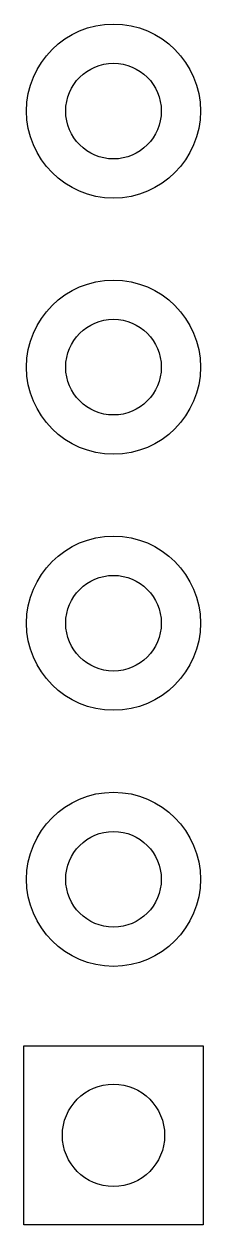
# Model space of a CAD drawing. Header units: millimetres. Extents: x 1018.3 to 1038.8, y -760.6 to -747.9.
# Drawn here: x 1018.33 to 1020.11, y -760.26 to -748.35 of the extents above.
import ezdxf

# ---------------------------------------------------------------- set-up
doc = ezdxf.new("R2010")
doc.units = ezdxf.units.MM

msp = doc.modelspace()

# ---------------------------------------------------------------- linework, layer by layer
msp.add_lwpolyline([(1020.105148, -760.262894), (1018.327148, -760.262894), (1018.327148, -758.484894), (1020.105148, -758.484894)], close=True)
for centre, radius in [((1019.216148, -749.213894), 0.8636), ((1019.216148, -749.213894), 0.474472), ((1019.216148, -751.753894), 0.8636), ((1019.216148, -751.753894), 0.474472), ((1019.216148, -754.293894), 0.8636), ((1019.216148, -754.293894), 0.474472), ((1019.216148, -756.833894), 0.8636), ((1019.216148, -756.833894), 0.474472), ((1019.216148, -759.373894), 0.508)]:
    msp.add_circle(centre, radius)

doc.saveas('drawing.dxf')
